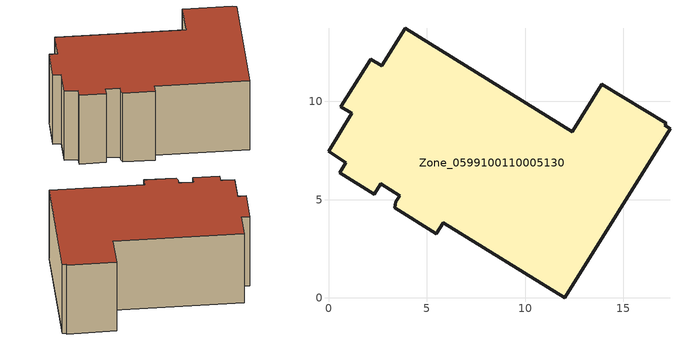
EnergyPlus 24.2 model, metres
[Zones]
Zone_0599100110005130
 floor ground (C_G): 0.58,6.37 0.89,6.87 0,7.46 1.2,9.39 0.64,9.73 2.14,12.15 2.7,11.8 3.9,13.73 12.41,8.45 13.9,10.88 17.18,8.88 17.12,8.78 17.38,8.61 12.02,0 5.83,3.83 5.48,3.27 3.38,4.58 3.42,4.89 3.62,5.21 2.66,5.81 2.33,5.28 z6.95
 wall outside (C_F): 0.89,6.87 0.58,6.37 2.33,5.28 2.66,5.81 3.62,5.21 3.42,4.89 3.38,4.58 5.48,3.27 5.83,3.83 12.02,0 17.38,8.61 17.12,8.78 17.18,8.88 13.9,10.88 12.41,8.45 3.9,13.73 2.7,11.8 2.14,12.15 0.64,9.73 1.2,9.39 0,7.46 0.89,6.87 z6.95:13.25
 roof outside (C_R): 17.18,8.88 13.9,10.88 12.41,8.45 3.9,13.73 2.7,11.8 2.14,12.15 0.64,9.73 1.2,9.39 0,7.46 0.89,6.87 0.58,6.37 2.33,5.28 2.66,5.81 3.62,5.21 3.42,4.89 3.38,4.58 5.48,3.27 5.83,3.83 12.02,0 17.38,8.61 17.12,8.78 z13.25
[BUILDING]
Pand.0599100110005130: North Axis=0; Terrain=City; Loads Convergence Tolerance Value=0.04; Temperature Convergence Tolerance Value=0.4; Solar Distribution=FullExterior; Maximum Number of Warmup Days=25; Minimum Number of Warmup Days=1
[Site:Location]
Rotterdam.The.Hague.AP_ZH_NLD Design_Conditions: Latitude=51.96; Longitude=4.45; Time Zone=1; Elevation=-4.5
[SITE:GROUNDTEMPERATURE:BUILDINGSURFACE]
18, 18, 18, 18, 18, 18, 18, 18, 18, 18, 18, 18
[MATERIAL] Thermal Absorptance=0.9; Solar Absorptance=0.7; Visible Absorptance=0.7
Name | Roughness | Thickness | Conductivity | Density | Specific Heat
G.D.2015-2018 | MediumSmooth | 0.15 | 0.0428571 | 540 | 1210
F.D.2015-2018 | Rough | 0.3 | 0.0666667 | 1920 | 840
R.D.2015-2018 | MediumRough | 0.2 | 0.0333333 | 1500 | 1000
[CONSTRUCTION]
C_G: G.D.2015-2018
C_F: F.D.2015-2018
C_R: R.D.2015-2018
[ZONE]
Zone_0599100110005130: Type=1; Multiplier=1; Ceiling Height=Autocalculate; Volume=Autocalculate; Floor Area=autocalculate; Part of Total Floor Area=Yes
[ZONEINFILTRATION:DESIGNFLOWRATE]
Infil_Zone_0599100110005130: Zone or ZoneList or Space or SpaceList=Zone_0599100110005130; Schedule=AlwaysOn; Design Flow Rate Calculation Method=Flow/Area; Flow Rate per Floor Area=0.0021; Constant Term Coefficient=1; Temperature Term Coefficient=0; Velocity Term Coefficient=0; Velocity Squared Term Coefficient=0
[HVACTEMPLATE:ZONE:IDEALLOADSAIRSYSTEM]
Zone_0599100110005130: Maximum Heating Supply Air Temperature=50; Minimum Cooling Supply Air Temperature=13; Maximum Heating Supply Air Humidity Ratio=0.0156; Minimum Cooling Supply Air Humidity Ratio=0.0077; Heating Limit=NoLimit; Cooling Limit=NoLimit; Dehumidification Control Type=ConstantSensibleHeatRatio; Cooling Sensible Heat Ratio=0.7; Dehumidification Setpoint=60; Humidification Control Type=None; Humidification Setpoint=30; Outdoor Air Method=None; Outdoor Air Flow Rate per Person=0.00944; Outdoor Air Flow Rate per Zone Floor Area=0; Outdoor Air Flow Rate per Zone=0; Demand Controlled Ventilation Type=None; Outdoor Air Economizer Type=NoEconomizer; Heat Recovery Type=None; Sensible Heat Recovery Effectiveness=0.7; Latent Heat Recovery Effectiveness=0.65
[ZONECONTROL:THERMOSTAT]
ThermostatControl_Zone_0599100110005130: Zone or ZoneList=Zone_0599100110005130; Control Type Schedule=DualSetpointControlType; Control 1=Thermostat_Zone_0599100110005130; Temperature Difference Between Cutout And Setpoint=0
[THERMOSTATSETPOINT:DUALSETPOINT]
Thermostat_Zone_0599100110005130: Heating Setpoint Temperature Schedule=HeatingSetpoint_Zone_0599100110005130; Cooling Setpoint Temperature Schedule=CoolingSetpoint_Zone_0599100110005130
[SCHEDULE:COMPACT]
HeatingSetpoint_Zone_0599100110005130: Through: 12/31, For: AllDays, Until: 24:00, 21
CoolingSetpoint_Zone_0599100110005130: Through: 12/31, For: AllDays, Until: 24:00, 24
DualSetpointControlType: Through: 12/31, For: AllDays, Until: 24:00, 4
AlwaysOn: Through: 12/31, For: AllDays, Until: 24:00, 1
